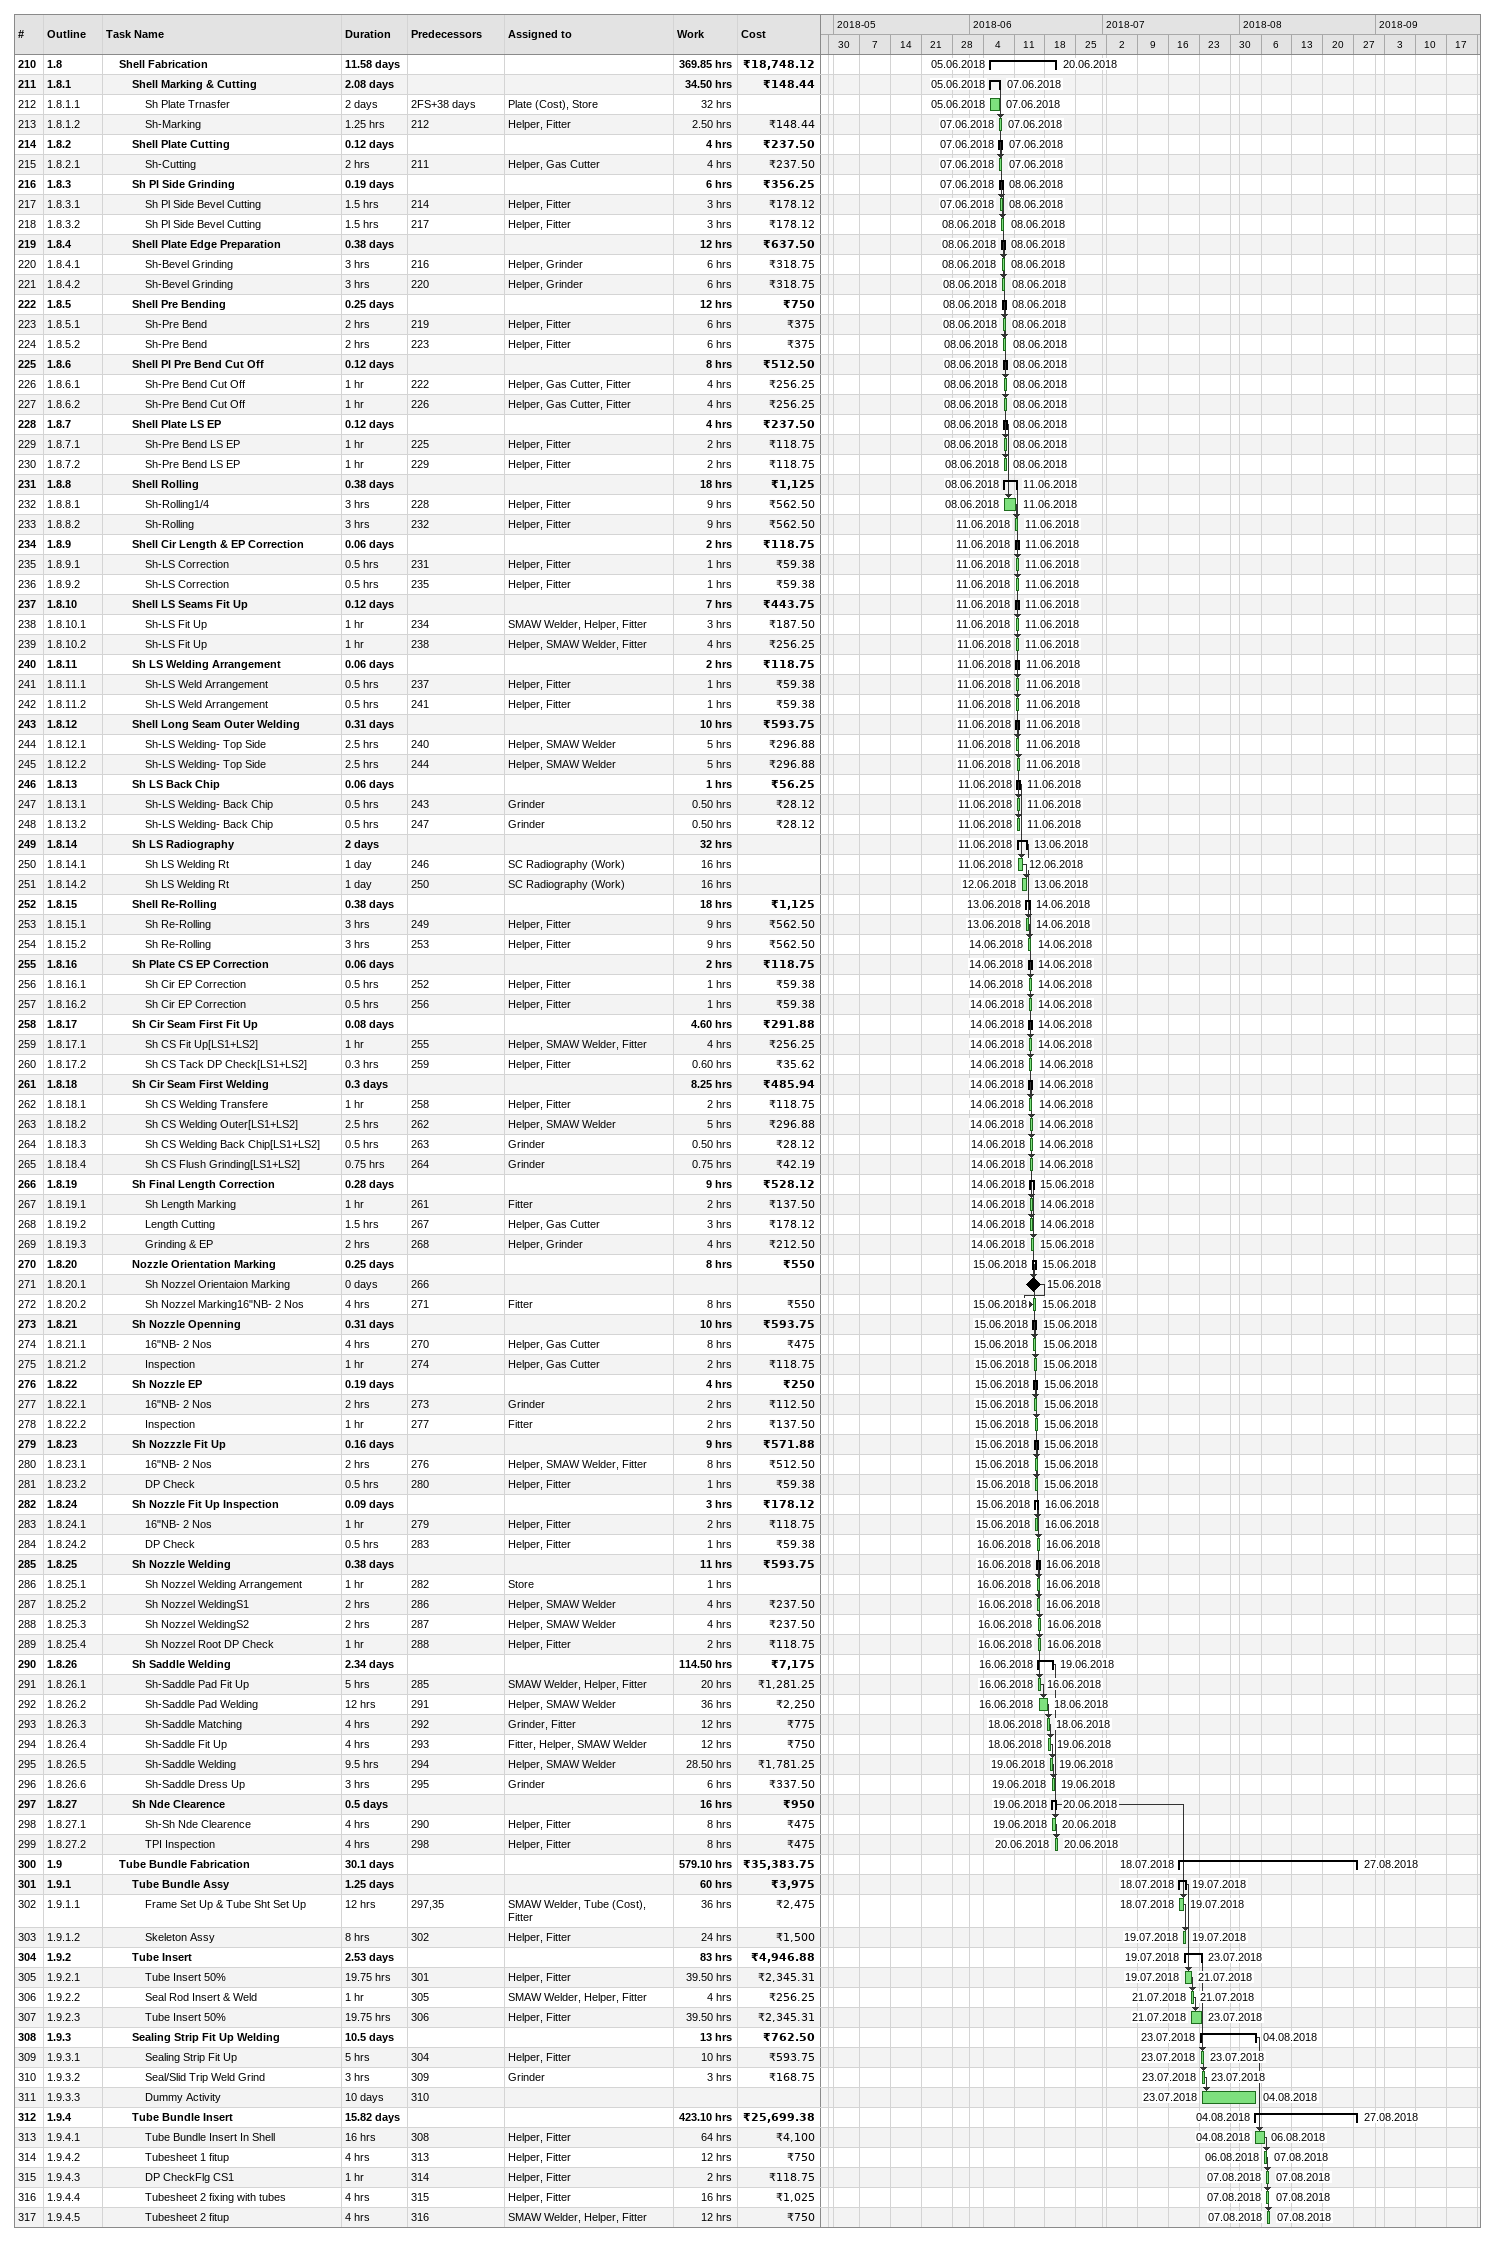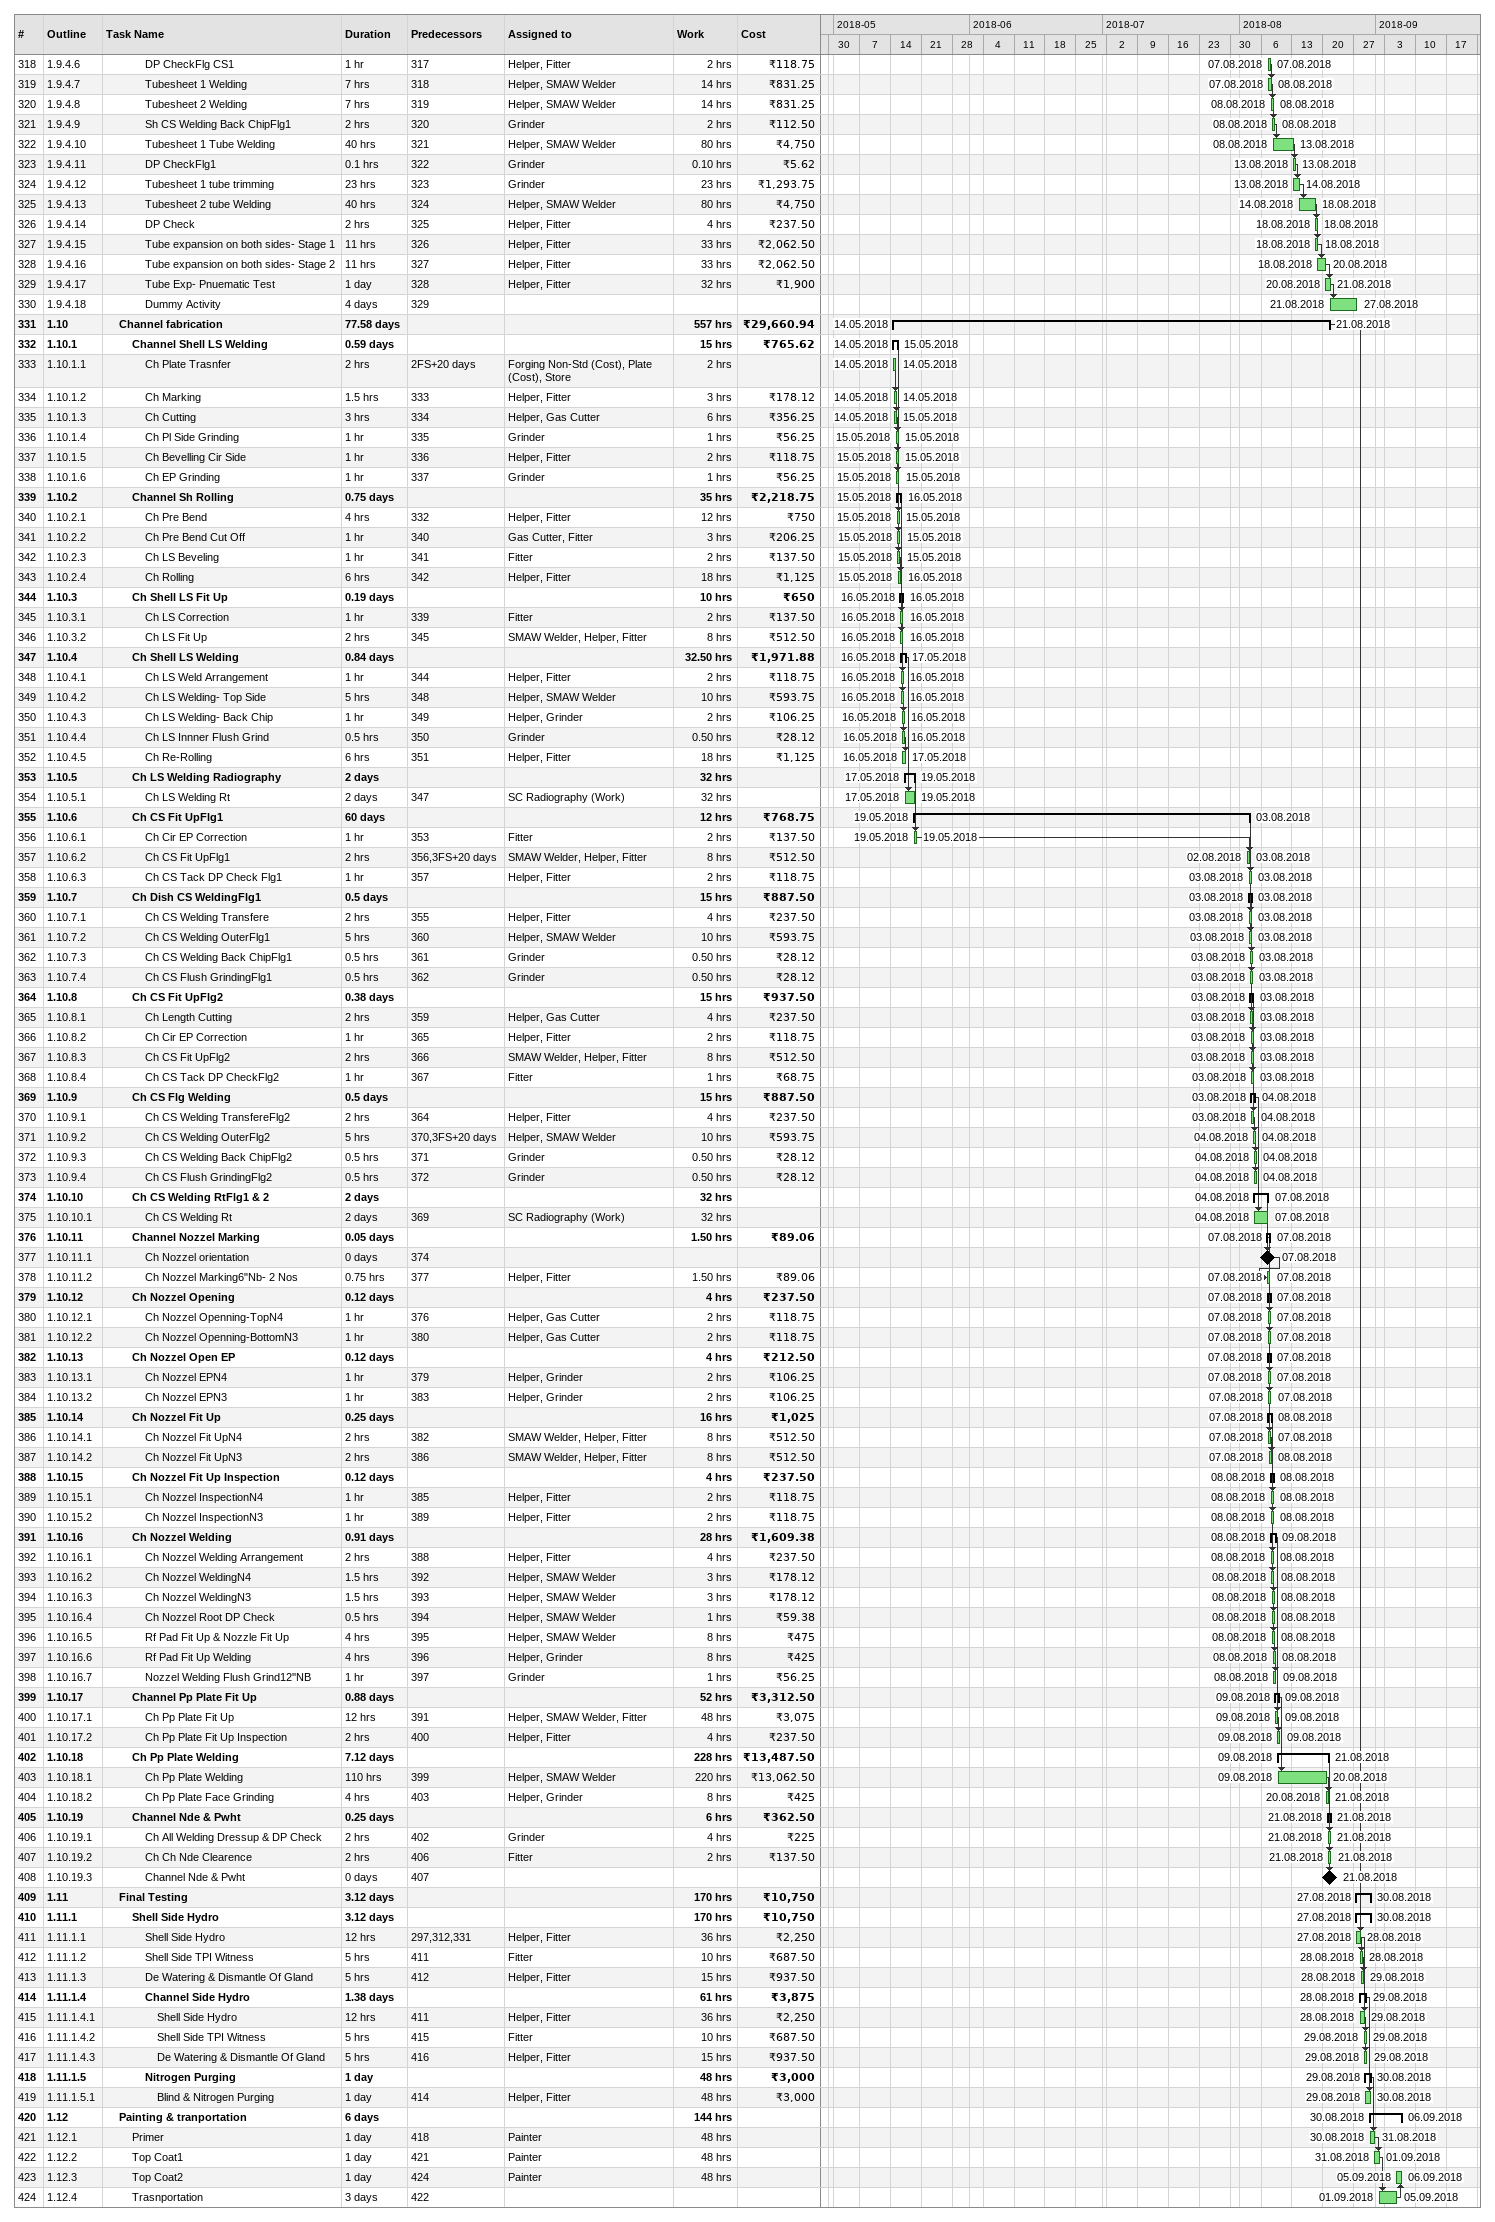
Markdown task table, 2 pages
| ID | WBS | Task | Duration | Start | Finish | Predecessors | Resources | Work (h) | Cost (₹) |
|---|---|---|---|---|---|---|---|---|---|
| 210 | 1.8 | **Shell Fabrication** | 11.58d | 2018-06-05 | 2018-06-20 |  |  | 369.85 | 18748.12 |
| 211 | 1.8.1 | **Shell Marking & Cutting** | 2.08d | 2018-06-05 | 2018-06-07 |  |  | 34.50 | 148.44 |
| 212 | 1.8.1.1 | Sh Plate Trnasfer | 2d | 2018-06-05 | 2018-06-07 | 2FS+38d | Plate (Cost), Store | 32 |  |
| 213 | 1.8.1.2 | Sh-Marking | 1.25h | 2018-06-07 | 2018-06-07 | 212 | Helper, Fitter | 2.50 | 148.44 |
| 214 | 1.8.2 | **Shell Plate Cutting** | 0.12d | 2018-06-07 | 2018-06-07 |  |  | 4 | 237.50 |
| 215 | 1.8.2.1 | Sh-Cutting | 2h | 2018-06-07 | 2018-06-07 | 211 | Helper, Gas Cutter | 4 | 237.50 |
| 216 | 1.8.3 | **Sh Pl Side Grinding** | 0.19d | 2018-06-07 | 2018-06-08 |  |  | 6 | 356.25 |
| 217 | 1.8.3.1 | Sh Pl Side Bevel Cutting | 1.5h | 2018-06-07 | 2018-06-08 | 214 | Helper, Fitter | 3 | 178.12 |
| 218 | 1.8.3.2 | Sh Pl Side Bevel Cutting | 1.5h | 2018-06-08 | 2018-06-08 | 217 | Helper, Fitter | 3 | 178.12 |
| 219 | 1.8.4 | **Shell Plate Edge Preparation** | 0.38d | 2018-06-08 | 2018-06-08 |  |  | 12 | 637.50 |
| 220 | 1.8.4.1 | Sh-Bevel Grinding | 3h | 2018-06-08 | 2018-06-08 | 216 | Helper, Grinder | 6 | 318.75 |
| 221 | 1.8.4.2 | Sh-Bevel Grinding | 3h | 2018-06-08 | 2018-06-08 | 220 | Helper, Grinder | 6 | 318.75 |
| 222 | 1.8.5 | **Shell Pre Bending** | 0.25d | 2018-06-08 | 2018-06-08 |  |  | 12 | 750 |
| 223 | 1.8.5.1 | Sh-Pre Bend | 2h | 2018-06-08 | 2018-06-08 | 219 | Helper, Fitter | 6 | 375 |
| 224 | 1.8.5.2 | Sh-Pre Bend | 2h | 2018-06-08 | 2018-06-08 | 223 | Helper, Fitter | 6 | 375 |
| 225 | 1.8.6 | **Shell Pl Pre Bend Cut Off** | 0.12d | 2018-06-08 | 2018-06-08 |  |  | 8 | 512.50 |
| 226 | 1.8.6.1 | Sh-Pre Bend Cut Off | 1h | 2018-06-08 | 2018-06-08 | 222 | Helper, Gas Cutter, Fitter | 4 | 256.25 |
| 227 | 1.8.6.2 | Sh-Pre Bend Cut Off | 1h | 2018-06-08 | 2018-06-08 | 226 | Helper, Gas Cutter, Fitter | 4 | 256.25 |
| 228 | 1.8.7 | **Shell Plate LS EP** | 0.12d | 2018-06-08 | 2018-06-08 |  |  | 4 | 237.50 |
| 229 | 1.8.7.1 | Sh-Pre Bend LS EP | 1h | 2018-06-08 | 2018-06-08 | 225 | Helper, Fitter | 2 | 118.75 |
| 230 | 1.8.7.2 | Sh-Pre Bend LS EP | 1h | 2018-06-08 | 2018-06-08 | 229 | Helper, Fitter | 2 | 118.75 |
| 231 | 1.8.8 | **Shell Rolling** | 0.38d | 2018-06-08 | 2018-06-11 |  |  | 18 | 1125 |
| 232 | 1.8.8.1 | Sh-Rolling1/4 | 3h | 2018-06-08 | 2018-06-11 | 228 | Helper, Fitter | 9 | 562.50 |
| 233 | 1.8.8.2 | Sh-Rolling | 3h | 2018-06-11 | 2018-06-11 | 232 | Helper, Fitter | 9 | 562.50 |
| 234 | 1.8.9 | **Shell Cir Length & EP Correction** | 0.06d | 2018-06-11 | 2018-06-11 |  |  | 2 | 118.75 |
| 235 | 1.8.9.1 | Sh-LS Correction | 0.5h | 2018-06-11 | 2018-06-11 | 231 | Helper, Fitter | 1 | 59.38 |
| 236 | 1.8.9.2 | Sh-LS Correction | 0.5h | 2018-06-11 | 2018-06-11 | 235 | Helper, Fitter | 1 | 59.38 |
| 237 | 1.8.10 | **Shell LS Seams Fit Up** | 0.12d | 2018-06-11 | 2018-06-11 |  |  | 7 | 443.75 |
| 238 | 1.8.10.1 | Sh-LS Fit Up | 1h | 2018-06-11 | 2018-06-11 | 234 | SMAW Welder, Helper, Fitter | 3 | 187.50 |
| 239 | 1.8.10.2 | Sh-LS Fit Up | 1h | 2018-06-11 | 2018-06-11 | 238 | Helper, SMAW Welder, Fitter | 4 | 256.25 |
| 240 | 1.8.11 | **Sh LS Welding Arrangement** | 0.06d | 2018-06-11 | 2018-06-11 |  |  | 2 | 118.75 |
| 241 | 1.8.11.1 | Sh-LS Weld Arrangement | 0.5h | 2018-06-11 | 2018-06-11 | 237 | Helper, Fitter | 1 | 59.38 |
| 242 | 1.8.11.2 | Sh-LS Weld Arrangement | 0.5h | 2018-06-11 | 2018-06-11 | 241 | Helper, Fitter | 1 | 59.38 |
| 243 | 1.8.12 | **Shell Long Seam Outer Welding** | 0.31d | 2018-06-11 | 2018-06-11 |  |  | 10 | 593.75 |
| 244 | 1.8.12.1 | Sh-LS Welding- Top Side | 2.5h | 2018-06-11 | 2018-06-11 | 240 | Helper, SMAW Welder | 5 | 296.88 |
| 245 | 1.8.12.2 | Sh-LS Welding- Top Side | 2.5h | 2018-06-11 | 2018-06-11 | 244 | Helper, SMAW Welder | 5 | 296.88 |
| 246 | 1.8.13 | **Sh LS Back Chip** | 0.06d | 2018-06-11 | 2018-06-11 |  |  | 1 | 56.25 |
| 247 | 1.8.13.1 | Sh-LS Welding- Back Chip | 0.5h | 2018-06-11 | 2018-06-11 | 243 | Grinder | 0.50 | 28.12 |
| 248 | 1.8.13.2 | Sh-LS Welding- Back Chip | 0.5h | 2018-06-11 | 2018-06-11 | 247 | Grinder | 0.50 | 28.12 |
| 249 | 1.8.14 | **Sh LS Radiography** | 2d | 2018-06-11 | 2018-06-13 |  |  | 32 |  |
| 250 | 1.8.14.1 | Sh LS Welding Rt | 1d | 2018-06-11 | 2018-06-12 | 246 | SC Radiography (Work) | 16 |  |
| 251 | 1.8.14.2 | Sh LS Welding Rt | 1d | 2018-06-12 | 2018-06-13 | 250 | SC Radiography (Work) | 16 |  |
| 252 | 1.8.15 | **Shell Re-Rolling** | 0.38d | 2018-06-13 | 2018-06-14 |  |  | 18 | 1125 |
| 253 | 1.8.15.1 | Sh Re-Rolling | 3h | 2018-06-13 | 2018-06-14 | 249 | Helper, Fitter | 9 | 562.50 |
| 254 | 1.8.15.2 | Sh Re-Rolling | 3h | 2018-06-14 | 2018-06-14 | 253 | Helper, Fitter | 9 | 562.50 |
| 255 | 1.8.16 | **Sh Plate CS EP Correction** | 0.06d | 2018-06-14 | 2018-06-14 |  |  | 2 | 118.75 |
| 256 | 1.8.16.1 | Sh Cir EP Correction | 0.5h | 2018-06-14 | 2018-06-14 | 252 | Helper, Fitter | 1 | 59.38 |
| 257 | 1.8.16.2 | Sh Cir EP Correction | 0.5h | 2018-06-14 | 2018-06-14 | 256 | Helper, Fitter | 1 | 59.38 |
| 258 | 1.8.17 | **Sh Cir Seam First Fit Up** | 0.08d | 2018-06-14 | 2018-06-14 |  |  | 4.60 | 291.88 |
| 259 | 1.8.17.1 | Sh CS Fit Up[LS1+LS2] | 1h | 2018-06-14 | 2018-06-14 | 255 | Helper, SMAW Welder, Fitter | 4 | 256.25 |
| 260 | 1.8.17.2 | Sh CS Tack DP Check[LS1+LS2] | 0.3h | 2018-06-14 | 2018-06-14 | 259 | Helper, Fitter | 0.60 | 35.62 |
| 261 | 1.8.18 | **Sh Cir Seam First Welding** | 0.3d | 2018-06-14 | 2018-06-14 |  |  | 8.25 | 485.94 |
| 262 | 1.8.18.1 | Sh CS Welding Transfere | 1h | 2018-06-14 | 2018-06-14 | 258 | Helper, Fitter | 2 | 118.75 |
| 263 | 1.8.18.2 | Sh CS Welding Outer[LS1+LS2] | 2.5h | 2018-06-14 | 2018-06-14 | 262 | Helper, SMAW Welder | 5 | 296.88 |
| 264 | 1.8.18.3 | Sh CS Welding Back Chip[LS1+LS2] | 0.5h | 2018-06-14 | 2018-06-14 | 263 | Grinder | 0.50 | 28.12 |
| 265 | 1.8.18.4 | Sh CS Flush Grinding[LS1+LS2] | 0.75h | 2018-06-14 | 2018-06-14 | 264 | Grinder | 0.75 | 42.19 |
| 266 | 1.8.19 | **Sh Final Length Correction** | 0.28d | 2018-06-14 | 2018-06-15 |  |  | 9 | 528.12 |
| 267 | 1.8.19.1 | Sh Length Marking | 1h | 2018-06-14 | 2018-06-14 | 261 | Fitter | 2 | 137.50 |
| 268 | 1.8.19.2 | Length Cutting | 1.5h | 2018-06-14 | 2018-06-14 | 267 | Helper, Gas Cutter | 3 | 178.12 |
| 269 | 1.8.19.3 | Grinding & EP | 2h | 2018-06-14 | 2018-06-15 | 268 | Helper, Grinder | 4 | 212.50 |
| 270 | 1.8.20 | **Nozzle Orientation Marking** | 0.25d | 2018-06-15 | 2018-06-15 |  |  | 8 | 550 |
| 271 | 1.8.20.1 | Sh Nozzel Orientaion Marking | 0d | 2018-06-15 | 2018-06-15 | 266 |  |  |  |
| 272 | 1.8.20.2 | Sh Nozzel Marking16"NB- 2 Nos | 4h | 2018-06-15 | 2018-06-15 | 271 | Fitter | 8 | 550 |
| 273 | 1.8.21 | **Sh Nozzle Openning** | 0.31d | 2018-06-15 | 2018-06-15 |  |  | 10 | 593.75 |
| 274 | 1.8.21.1 | 16"NB- 2 Nos | 4h | 2018-06-15 | 2018-06-15 | 270 | Helper, Gas Cutter | 8 | 475 |
| 275 | 1.8.21.2 | Inspection | 1h | 2018-06-15 | 2018-06-15 | 274 | Helper, Gas Cutter | 2 | 118.75 |
| 276 | 1.8.22 | **Sh Nozzle EP** | 0.19d | 2018-06-15 | 2018-06-15 |  |  | 4 | 250 |
| 277 | 1.8.22.1 | 16"NB- 2 Nos | 2h | 2018-06-15 | 2018-06-15 | 273 | Grinder | 2 | 112.50 |
| 278 | 1.8.22.2 | Inspection | 1h | 2018-06-15 | 2018-06-15 | 277 | Fitter | 2 | 137.50 |
| 279 | 1.8.23 | **Sh Nozzzle Fit Up** | 0.16d | 2018-06-15 | 2018-06-15 |  |  | 9 | 571.88 |
| 280 | 1.8.23.1 | 16"NB- 2 Nos | 2h | 2018-06-15 | 2018-06-15 | 276 | Helper, SMAW Welder, Fitter | 8 | 512.50 |
| 281 | 1.8.23.2 | DP Check | 0.5h | 2018-06-15 | 2018-06-15 | 280 | Helper, Fitter | 1 | 59.38 |
| 282 | 1.8.24 | **Sh Nozzle Fit Up Inspection** | 0.09d | 2018-06-15 | 2018-06-16 |  |  | 3 | 178.12 |
| 283 | 1.8.24.1 | 16"NB- 2 Nos | 1h | 2018-06-15 | 2018-06-16 | 279 | Helper, Fitter | 2 | 118.75 |
| 284 | 1.8.24.2 | DP Check | 0.5h | 2018-06-16 | 2018-06-16 | 283 | Helper, Fitter | 1 | 59.38 |
| 285 | 1.8.25 | **Sh Nozzle Welding** | 0.38d | 2018-06-16 | 2018-06-16 |  |  | 11 | 593.75 |
| 286 | 1.8.25.1 | Sh Nozzel Welding Arrangement | 1h | 2018-06-16 | 2018-06-16 | 282 | Store | 1 |  |
| 287 | 1.8.25.2 | Sh Nozzel WeldingS1 | 2h | 2018-06-16 | 2018-06-16 | 286 | Helper, SMAW Welder | 4 | 237.50 |
| 288 | 1.8.25.3 | Sh Nozzel WeldingS2 | 2h | 2018-06-16 | 2018-06-16 | 287 | Helper, SMAW Welder | 4 | 237.50 |
| 289 | 1.8.25.4 | Sh Nozzel Root DP Check | 1h | 2018-06-16 | 2018-06-16 | 288 | Helper, Fitter | 2 | 118.75 |
| 290 | 1.8.26 | **Sh Saddle Welding** | 2.34d | 2018-06-16 | 2018-06-19 |  |  | 114.50 | 7175 |
| 291 | 1.8.26.1 | Sh-Saddle Pad Fit Up | 5h | 2018-06-16 | 2018-06-16 | 285 | SMAW Welder, Helper, Fitter | 20 | 1281.25 |
| 292 | 1.8.26.2 | Sh-Saddle Pad Welding | 12h | 2018-06-16 | 2018-06-18 | 291 | Helper, SMAW Welder | 36 | 2250 |
| 293 | 1.8.26.3 | Sh-Saddle Matching | 4h | 2018-06-18 | 2018-06-18 | 292 | Grinder, Fitter | 12 | 775 |
| 294 | 1.8.26.4 | Sh-Saddle Fit Up | 4h | 2018-06-18 | 2018-06-19 | 293 | Fitter, Helper, SMAW Welder | 12 | 750 |
| 295 | 1.8.26.5 | Sh-Saddle Welding | 9.5h | 2018-06-19 | 2018-06-19 | 294 | Helper, SMAW Welder | 28.50 | 1781.25 |
| 296 | 1.8.26.6 | Sh-Saddle Dress Up | 3h | 2018-06-19 | 2018-06-19 | 295 | Grinder | 6 | 337.50 |
| 297 | 1.8.27 | **Sh Nde Clearence** | 0.5d | 2018-06-19 | 2018-06-20 |  |  | 16 | 950 |
| 298 | 1.8.27.1 | Sh-Sh Nde Clearence | 4h | 2018-06-19 | 2018-06-20 | 290 | Helper, Fitter | 8 | 475 |
| 299 | 1.8.27.2 | TPI Inspection | 4h | 2018-06-20 | 2018-06-20 | 298 | Helper, Fitter | 8 | 475 |
| 300 | 1.9 | **Tube Bundle Fabrication** | 30.1d | 2018-07-18 | 2018-08-27 |  |  | 579.10 | 35383.75 |
| 301 | 1.9.1 | **Tube Bundle Assy** | 1.25d | 2018-07-18 | 2018-07-19 |  |  | 60 | 3975 |
| 302 | 1.9.1.1 | Frame Set Up & Tube Sht Set Up | 12h | 2018-07-18 | 2018-07-19 | 297, 35 | SMAW Welder, Tube (Cost), Fitter | 36 | 2475 |
| 303 | 1.9.1.2 | Skeleton Assy | 8h | 2018-07-19 | 2018-07-19 | 302 | Helper, Fitter | 24 | 1500 |
| 304 | 1.9.2 | **Tube Insert** | 2.53d | 2018-07-19 | 2018-07-23 |  |  | 83 | 4946.88 |
| 305 | 1.9.2.1 | Tube Insert 50% | 19.75h | 2018-07-19 | 2018-07-21 | 301 | Helper, Fitter | 39.50 | 2345.31 |
| 306 | 1.9.2.2 | Seal Rod Insert & Weld | 1h | 2018-07-21 | 2018-07-21 | 305 | SMAW Welder, Helper, Fitter | 4 | 256.25 |
| 307 | 1.9.2.3 | Tube Insert 50% | 19.75h | 2018-07-21 | 2018-07-23 | 306 | Helper, Fitter | 39.50 | 2345.31 |
| 308 | 1.9.3 | **Sealing Strip Fit Up Welding** | 10.5d | 2018-07-23 | 2018-08-04 |  |  | 13 | 762.50 |
| 309 | 1.9.3.1 | Sealing Strip Fit Up | 5h | 2018-07-23 | 2018-07-23 | 304 | Helper, Fitter | 10 | 593.75 |
| 310 | 1.9.3.2 | Seal/Slid Trip Weld Grind | 3h | 2018-07-23 | 2018-07-23 | 309 | Grinder | 3 | 168.75 |
| 311 | 1.9.3.3 | Dummy Activity | 10d | 2018-07-23 | 2018-08-04 | 310 |  |  |  |
| 312 | 1.9.4 | **Tube Bundle Insert** | 15.82d | 2018-08-04 | 2018-08-27 |  |  | 423.10 | 25699.38 |
| 313 | 1.9.4.1 | Tube Bundle Insert In Shell | 16h | 2018-08-04 | 2018-08-06 | 308 | Helper, Fitter | 64 | 4100 |
| 314 | 1.9.4.2 | Tubesheet 1 fitup | 4h | 2018-08-06 | 2018-08-07 | 313 | Helper, Fitter | 12 | 750 |
| 315 | 1.9.4.3 | DP CheckFlg CS1 | 1h | 2018-08-07 | 2018-08-07 | 314 | Helper, Fitter | 2 | 118.75 |
| 316 | 1.9.4.4 | Tubesheet 2 fixing with tubes | 4h | 2018-08-07 | 2018-08-07 | 315 | Helper, Fitter | 16 | 1025 |
| 317 | 1.9.4.5 | Tubesheet 2 fitup | 4h | 2018-08-07 | 2018-08-07 | 316 | SMAW Welder, Helper, Fitter | 12 | 750 |
| 318 | 1.9.4.6 | DP CheckFlg CS1 | 1h | 2018-08-07 | 2018-08-07 | 317 | Helper, Fitter | 2 | 118.75 |
| 319 | 1.9.4.7 | Tubesheet 1 Welding | 7h | 2018-08-07 | 2018-08-08 | 318 | Helper, SMAW Welder | 14 | 831.25 |
| 320 | 1.9.4.8 | Tubesheet 2 Welding | 7h | 2018-08-08 | 2018-08-08 | 319 | Helper, SMAW Welder | 14 | 831.25 |
| 321 | 1.9.4.9 | Sh CS Welding Back ChipFlg1 | 2h | 2018-08-08 | 2018-08-08 | 320 | Grinder | 2 | 112.50 |
| 322 | 1.9.4.10 | Tubesheet 1 Tube Welding | 40h | 2018-08-08 | 2018-08-13 | 321 | Helper, SMAW Welder | 80 | 4750 |
| 323 | 1.9.4.11 | DP CheckFlg1 | 0.1h | 2018-08-13 | 2018-08-13 | 322 | Grinder | 0.10 | 5.62 |
| 324 | 1.9.4.12 | Tubesheet 1 tube trimming | 23h | 2018-08-13 | 2018-08-14 | 323 | Grinder | 23 | 1293.75 |
| 325 | 1.9.4.13 | Tubesheet 2 tube Welding | 40h | 2018-08-14 | 2018-08-18 | 324 | Helper, SMAW Welder | 80 | 4750 |
| 326 | 1.9.4.14 | DP Check | 2h | 2018-08-18 | 2018-08-18 | 325 | Helper, Fitter | 4 | 237.50 |
| 327 | 1.9.4.15 | Tube expansion on both sides- Stage 1 | 11h | 2018-08-18 | 2018-08-18 | 326 | Helper, Fitter | 33 | 2062.50 |
| 328 | 1.9.4.16 | Tube expansion on both sides- Stage 2 | 11h | 2018-08-18 | 2018-08-20 | 327 | Helper, Fitter | 33 | 2062.50 |
| 329 | 1.9.4.17 | Tube Exp- Pnuematic Test | 1d | 2018-08-20 | 2018-08-21 | 328 | Helper, Fitter | 32 | 1900 |
| 330 | 1.9.4.18 | Dummy Activity | 4d | 2018-08-21 | 2018-08-27 | 329 |  |  |  |
| 331 | 1.10 | **Channel fabrication** | 77.58d | 2018-05-14 | 2018-08-21 |  |  | 557 | 29660.94 |
| 332 | 1.10.1 | **Channel Shell LS Welding** | 0.59d | 2018-05-14 | 2018-05-15 |  |  | 15 | 765.62 |
| 333 | 1.10.1.1 | Ch Plate Trasnfer | 2h | 2018-05-14 | 2018-05-14 | 2FS+20d | Forging Non-Std (Cost), Plate (Cost), Store | 2 |  |
| 334 | 1.10.1.2 | Ch Marking | 1.5h | 2018-05-14 | 2018-05-14 | 333 | Helper, Fitter | 3 | 178.12 |
| 335 | 1.10.1.3 | Ch Cutting | 3h | 2018-05-14 | 2018-05-15 | 334 | Helper, Gas Cutter | 6 | 356.25 |
| 336 | 1.10.1.4 | Ch Pl Side Grinding | 1h | 2018-05-15 | 2018-05-15 | 335 | Grinder | 1 | 56.25 |
| 337 | 1.10.1.5 | Ch Bevelling Cir Side | 1h | 2018-05-15 | 2018-05-15 | 336 | Helper, Fitter | 2 | 118.75 |
| 338 | 1.10.1.6 | Ch EP Grinding | 1h | 2018-05-15 | 2018-05-15 | 337 | Grinder | 1 | 56.25 |
| 339 | 1.10.2 | **Channel Sh Rolling** | 0.75d | 2018-05-15 | 2018-05-16 |  |  | 35 | 2218.75 |
| 340 | 1.10.2.1 | Ch Pre Bend | 4h | 2018-05-15 | 2018-05-15 | 332 | Helper, Fitter | 12 | 750 |
| 341 | 1.10.2.2 | Ch Pre Bend Cut Off | 1h | 2018-05-15 | 2018-05-15 | 340 | Gas Cutter, Fitter | 3 | 206.25 |
| 342 | 1.10.2.3 | Ch LS Beveling | 1h | 2018-05-15 | 2018-05-15 | 341 | Fitter | 2 | 137.50 |
| 343 | 1.10.2.4 | Ch Rolling | 6h | 2018-05-15 | 2018-05-16 | 342 | Helper, Fitter | 18 | 1125 |
| 344 | 1.10.3 | **Ch Shell LS Fit Up** | 0.19d | 2018-05-16 | 2018-05-16 |  |  | 10 | 650 |
| 345 | 1.10.3.1 | Ch LS Correction | 1h | 2018-05-16 | 2018-05-16 | 339 | Fitter | 2 | 137.50 |
| 346 | 1.10.3.2 | Ch LS Fit Up | 2h | 2018-05-16 | 2018-05-16 | 345 | SMAW Welder, Helper, Fitter | 8 | 512.50 |
| 347 | 1.10.4 | **Ch Shell LS Welding** | 0.84d | 2018-05-16 | 2018-05-17 |  |  | 32.50 | 1971.88 |
| 348 | 1.10.4.1 | Ch LS Weld Arrangement | 1h | 2018-05-16 | 2018-05-16 | 344 | Helper, Fitter | 2 | 118.75 |
| 349 | 1.10.4.2 | Ch LS Welding- Top Side | 5h | 2018-05-16 | 2018-05-16 | 348 | Helper, SMAW Welder | 10 | 593.75 |
| 350 | 1.10.4.3 | Ch LS Welding- Back Chip | 1h | 2018-05-16 | 2018-05-16 | 349 | Helper, Grinder | 2 | 106.25 |
| 351 | 1.10.4.4 | Ch LS Innner Flush Grind | 0.5h | 2018-05-16 | 2018-05-16 | 350 | Grinder | 0.50 | 28.12 |
| 352 | 1.10.4.5 | Ch Re-Rolling | 6h | 2018-05-16 | 2018-05-17 | 351 | Helper, Fitter | 18 | 1125 |
| 353 | 1.10.5 | **Ch LS Welding Radiography** | 2d | 2018-05-17 | 2018-05-19 |  |  | 32 |  |
| 354 | 1.10.5.1 | Ch LS Welding Rt | 2d | 2018-05-17 | 2018-05-19 | 347 | SC Radiography (Work) | 32 |  |
| 355 | 1.10.6 | **Ch CS Fit UpFlg1** | 60d | 2018-05-19 | 2018-08-03 |  |  | 12 | 768.75 |
| 356 | 1.10.6.1 | Ch Cir EP Correction | 1h | 2018-05-19 | 2018-05-19 | 353 | Fitter | 2 | 137.50 |
| 357 | 1.10.6.2 | Ch CS Fit UpFlg1 | 2h | 2018-08-02 | 2018-08-03 | 356, 3FS+20d | SMAW Welder, Helper, Fitter | 8 | 512.50 |
| 358 | 1.10.6.3 | Ch CS Tack DP Check Flg1 | 1h | 2018-08-03 | 2018-08-03 | 357 | Helper, Fitter | 2 | 118.75 |
| 359 | 1.10.7 | **Ch Dish CS WeldingFlg1** | 0.5d | 2018-08-03 | 2018-08-03 |  |  | 15 | 887.50 |
| 360 | 1.10.7.1 | Ch CS Welding Transfere | 2h | 2018-08-03 | 2018-08-03 | 355 | Helper, Fitter | 4 | 237.50 |
| 361 | 1.10.7.2 | Ch CS Welding OuterFlg1 | 5h | 2018-08-03 | 2018-08-03 | 360 | Helper, SMAW Welder | 10 | 593.75 |
| 362 | 1.10.7.3 | Ch CS Welding Back ChipFlg1 | 0.5h | 2018-08-03 | 2018-08-03 | 361 | Grinder | 0.50 | 28.12 |
| 363 | 1.10.7.4 | Ch CS Flush GrindingFlg1 | 0.5h | 2018-08-03 | 2018-08-03 | 362 | Grinder | 0.50 | 28.12 |
| 364 | 1.10.8 | **Ch CS Fit UpFlg2** | 0.38d | 2018-08-03 | 2018-08-03 |  |  | 15 | 937.50 |
| 365 | 1.10.8.1 | Ch Length Cutting | 2h | 2018-08-03 | 2018-08-03 | 359 | Helper, Gas Cutter | 4 | 237.50 |
| 366 | 1.10.8.2 | Ch Cir EP Correction | 1h | 2018-08-03 | 2018-08-03 | 365 | Helper, Fitter | 2 | 118.75 |
| 367 | 1.10.8.3 | Ch CS Fit UpFlg2 | 2h | 2018-08-03 | 2018-08-03 | 366 | SMAW Welder, Helper, Fitter | 8 | 512.50 |
| 368 | 1.10.8.4 | Ch CS Tack DP CheckFlg2 | 1h | 2018-08-03 | 2018-08-03 | 367 | Fitter | 1 | 68.75 |
| 369 | 1.10.9 | **Ch CS Flg Welding** | 0.5d | 2018-08-03 | 2018-08-04 |  |  | 15 | 887.50 |
| 370 | 1.10.9.1 | Ch CS Welding TransfereFlg2 | 2h | 2018-08-03 | 2018-08-04 | 364 | Helper, Fitter | 4 | 237.50 |
| 371 | 1.10.9.2 | Ch CS Welding OuterFlg2 | 5h | 2018-08-04 | 2018-08-04 | 370, 3FS+20d | Helper, SMAW Welder | 10 | 593.75 |
| 372 | 1.10.9.3 | Ch CS Welding Back ChipFlg2 | 0.5h | 2018-08-04 | 2018-08-04 | 371 | Grinder | 0.50 | 28.12 |
| 373 | 1.10.9.4 | Ch CS Flush GrindingFlg2 | 0.5h | 2018-08-04 | 2018-08-04 | 372 | Grinder | 0.50 | 28.12 |
| 374 | 1.10.10 | **Ch CS Welding RtFlg1 & 2** | 2d | 2018-08-04 | 2018-08-07 |  |  | 32 |  |
| 375 | 1.10.10.1 | Ch CS Welding Rt | 2d | 2018-08-04 | 2018-08-07 | 369 | SC Radiography (Work) | 32 |  |
| 376 | 1.10.11 | **Channel Nozzel Marking** | 0.05d | 2018-08-07 | 2018-08-07 |  |  | 1.50 | 89.06 |
| 377 | 1.10.11.1 | Ch Nozzel orientation | 0d | 2018-08-07 | 2018-08-07 | 374 |  |  |  |
| 378 | 1.10.11.2 | Ch Nozzel Marking6"Nb- 2 Nos | 0.75h | 2018-08-07 | 2018-08-07 | 377 | Helper, Fitter | 1.50 | 89.06 |
| 379 | 1.10.12 | **Ch Nozzel Opening** | 0.12d | 2018-08-07 | 2018-08-07 |  |  | 4 | 237.50 |
| 380 | 1.10.12.1 | Ch Nozzel Openning-TopN4 | 1h | 2018-08-07 | 2018-08-07 | 376 | Helper, Gas Cutter | 2 | 118.75 |
| 381 | 1.10.12.2 | Ch Nozzel Openning-BottomN3 | 1h | 2018-08-07 | 2018-08-07 | 380 | Helper, Gas Cutter | 2 | 118.75 |
| 382 | 1.10.13 | **Ch Nozzel Open EP** | 0.12d | 2018-08-07 | 2018-08-07 |  |  | 4 | 212.50 |
| 383 | 1.10.13.1 | Ch Nozzel EPN4 | 1h | 2018-08-07 | 2018-08-07 | 379 | Helper, Grinder | 2 | 106.25 |
| 384 | 1.10.13.2 | Ch Nozzel EPN3 | 1h | 2018-08-07 | 2018-08-07 | 383 | Helper, Grinder | 2 | 106.25 |
| 385 | 1.10.14 | **Ch Nozzel Fit Up** | 0.25d | 2018-08-07 | 2018-08-08 |  |  | 16 | 1025 |
| 386 | 1.10.14.1 | Ch Nozzel Fit UpN4 | 2h | 2018-08-07 | 2018-08-07 | 382 | SMAW Welder, Helper, Fitter | 8 | 512.50 |
| 387 | 1.10.14.2 | Ch Nozzel Fit UpN3 | 2h | 2018-08-07 | 2018-08-08 | 386 | SMAW Welder, Helper, Fitter | 8 | 512.50 |
| 388 | 1.10.15 | **Ch Nozzel Fit Up Inspection** | 0.12d | 2018-08-08 | 2018-08-08 |  |  | 4 | 237.50 |
| 389 | 1.10.15.1 | Ch Nozzel InspectionN4 | 1h | 2018-08-08 | 2018-08-08 | 385 | Helper, Fitter | 2 | 118.75 |
| 390 | 1.10.15.2 | Ch Nozzel InspectionN3 | 1h | 2018-08-08 | 2018-08-08 | 389 | Helper, Fitter | 2 | 118.75 |
| 391 | 1.10.16 | **Ch Nozzel Welding** | 0.91d | 2018-08-08 | 2018-08-09 |  |  | 28 | 1609.38 |
| 392 | 1.10.16.1 | Ch Nozzel Welding Arrangement | 2h | 2018-08-08 | 2018-08-08 | 388 | Helper, Fitter | 4 | 237.50 |
| 393 | 1.10.16.2 | Ch Nozzel WeldingN4 | 1.5h | 2018-08-08 | 2018-08-08 | 392 | Helper, SMAW Welder | 3 | 178.12 |
| 394 | 1.10.16.3 | Ch Nozzel WeldingN3 | 1.5h | 2018-08-08 | 2018-08-08 | 393 | Helper, SMAW Welder | 3 | 178.12 |
| 395 | 1.10.16.4 | Ch Nozzel Root DP Check | 0.5h | 2018-08-08 | 2018-08-08 | 394 | Helper, SMAW Welder | 1 | 59.38 |
| 396 | 1.10.16.5 | Rf Pad Fit Up & Nozzle Fit Up | 4h | 2018-08-08 | 2018-08-08 | 395 | Helper, SMAW Welder | 8 | 475 |
| 397 | 1.10.16.6 | Rf Pad Fit Up Welding | 4h | 2018-08-08 | 2018-08-08 | 396 | Helper, Grinder | 8 | 425 |
| 398 | 1.10.16.7 | Nozzel Welding Flush Grind12''NB | 1h | 2018-08-08 | 2018-08-09 | 397 | Grinder | 1 | 56.25 |
| 399 | 1.10.17 | **Channel Pp Plate Fit Up** | 0.88d | 2018-08-09 | 2018-08-09 |  |  | 52 | 3312.50 |
| 400 | 1.10.17.1 | Ch Pp Plate Fit Up | 12h | 2018-08-09 | 2018-08-09 | 391 | Helper, SMAW Welder, Fitter | 48 | 3075 |
| 401 | 1.10.17.2 | Ch Pp Plate Fit Up Inspection | 2h | 2018-08-09 | 2018-08-09 | 400 | Helper, Fitter | 4 | 237.50 |
| 402 | 1.10.18 | **Ch Pp Plate Welding** | 7.12d | 2018-08-09 | 2018-08-21 |  |  | 228 | 13487.50 |
| 403 | 1.10.18.1 | Ch Pp Plate Welding | 110h | 2018-08-09 | 2018-08-20 | 399 | Helper, SMAW Welder | 220 | 13062.50 |
| 404 | 1.10.18.2 | Ch Pp Plate Face Grinding | 4h | 2018-08-20 | 2018-08-21 | 403 | Helper, Grinder | 8 | 425 |
| 405 | 1.10.19 | **Channel Nde & Pwht** | 0.25d | 2018-08-21 | 2018-08-21 |  |  | 6 | 362.50 |
| 406 | 1.10.19.1 | Ch All Welding Dressup & DP Check | 2h | 2018-08-21 | 2018-08-21 | 402 | Grinder | 4 | 225 |
| 407 | 1.10.19.2 | Ch Ch Nde Clearence | 2h | 2018-08-21 | 2018-08-21 | 406 | Fitter | 2 | 137.50 |
| 408 | 1.10.19.3 | Channel Nde & Pwht | 0d | 2018-08-21 | 2018-08-21 | 407 |  |  |  |
| 409 | 1.11 | **Final Testing** | 3.12d | 2018-08-27 | 2018-08-30 |  |  | 170 | 10750 |
| 410 | 1.11.1 | **Shell Side Hydro** | 3.12d | 2018-08-27 | 2018-08-30 |  |  | 170 | 10750 |
| 411 | 1.11.1.1 | Shell Side Hydro | 12h | 2018-08-27 | 2018-08-28 | 297, 312, 331 | Helper, Fitter | 36 | 2250 |
| 412 | 1.11.1.2 | Shell Side TPI Witness | 5h | 2018-08-28 | 2018-08-28 | 411 | Fitter | 10 | 687.50 |
| 413 | 1.11.1.3 | De Watering & Dismantle Of Gland | 5h | 2018-08-28 | 2018-08-29 | 412 | Helper, Fitter | 15 | 937.50 |
| 414 | 1.11.1.4 | **Channel Side Hydro** | 1.38d | 2018-08-28 | 2018-08-29 |  |  | 61 | 3875 |
| 415 | 1.11.1.4.1 | Shell Side Hydro | 12h | 2018-08-28 | 2018-08-29 | 411 | Helper, Fitter | 36 | 2250 |
| 416 | 1.11.1.4.2 | Shell Side TPI Witness | 5h | 2018-08-29 | 2018-08-29 | 415 | Fitter | 10 | 687.50 |
| 417 | 1.11.1.4.3 | De Watering & Dismantle Of Gland | 5h | 2018-08-29 | 2018-08-29 | 416 | Helper, Fitter | 15 | 937.50 |
| 418 | 1.11.1.5 | **Nitrogen Purging** | 1d | 2018-08-29 | 2018-08-30 |  |  | 48 | 3000 |
| 419 | 1.11.1.5.1 | Blind & Nitrogen Purging | 1d | 2018-08-29 | 2018-08-30 | 414 | Helper, Fitter | 48 | 3000 |
| 420 | 1.12 | **Painting & tranportation** | 6d | 2018-08-30 | 2018-09-06 |  |  | 144 |  |
| 421 | 1.12.1 | Primer | 1d | 2018-08-30 | 2018-08-31 | 418 | Painter | 48 |  |
| 422 | 1.12.2 | Top Coat1 | 1d | 2018-08-31 | 2018-09-01 | 421 | Painter | 48 |  |
| 423 | 1.12.3 | Top Coat2 | 1d | 2018-09-05 | 2018-09-06 | 424 | Painter | 48 |  |
| 424 | 1.12.4 | Trasnportation | 3d | 2018-09-01 | 2018-09-05 | 422 |  |  |  |
